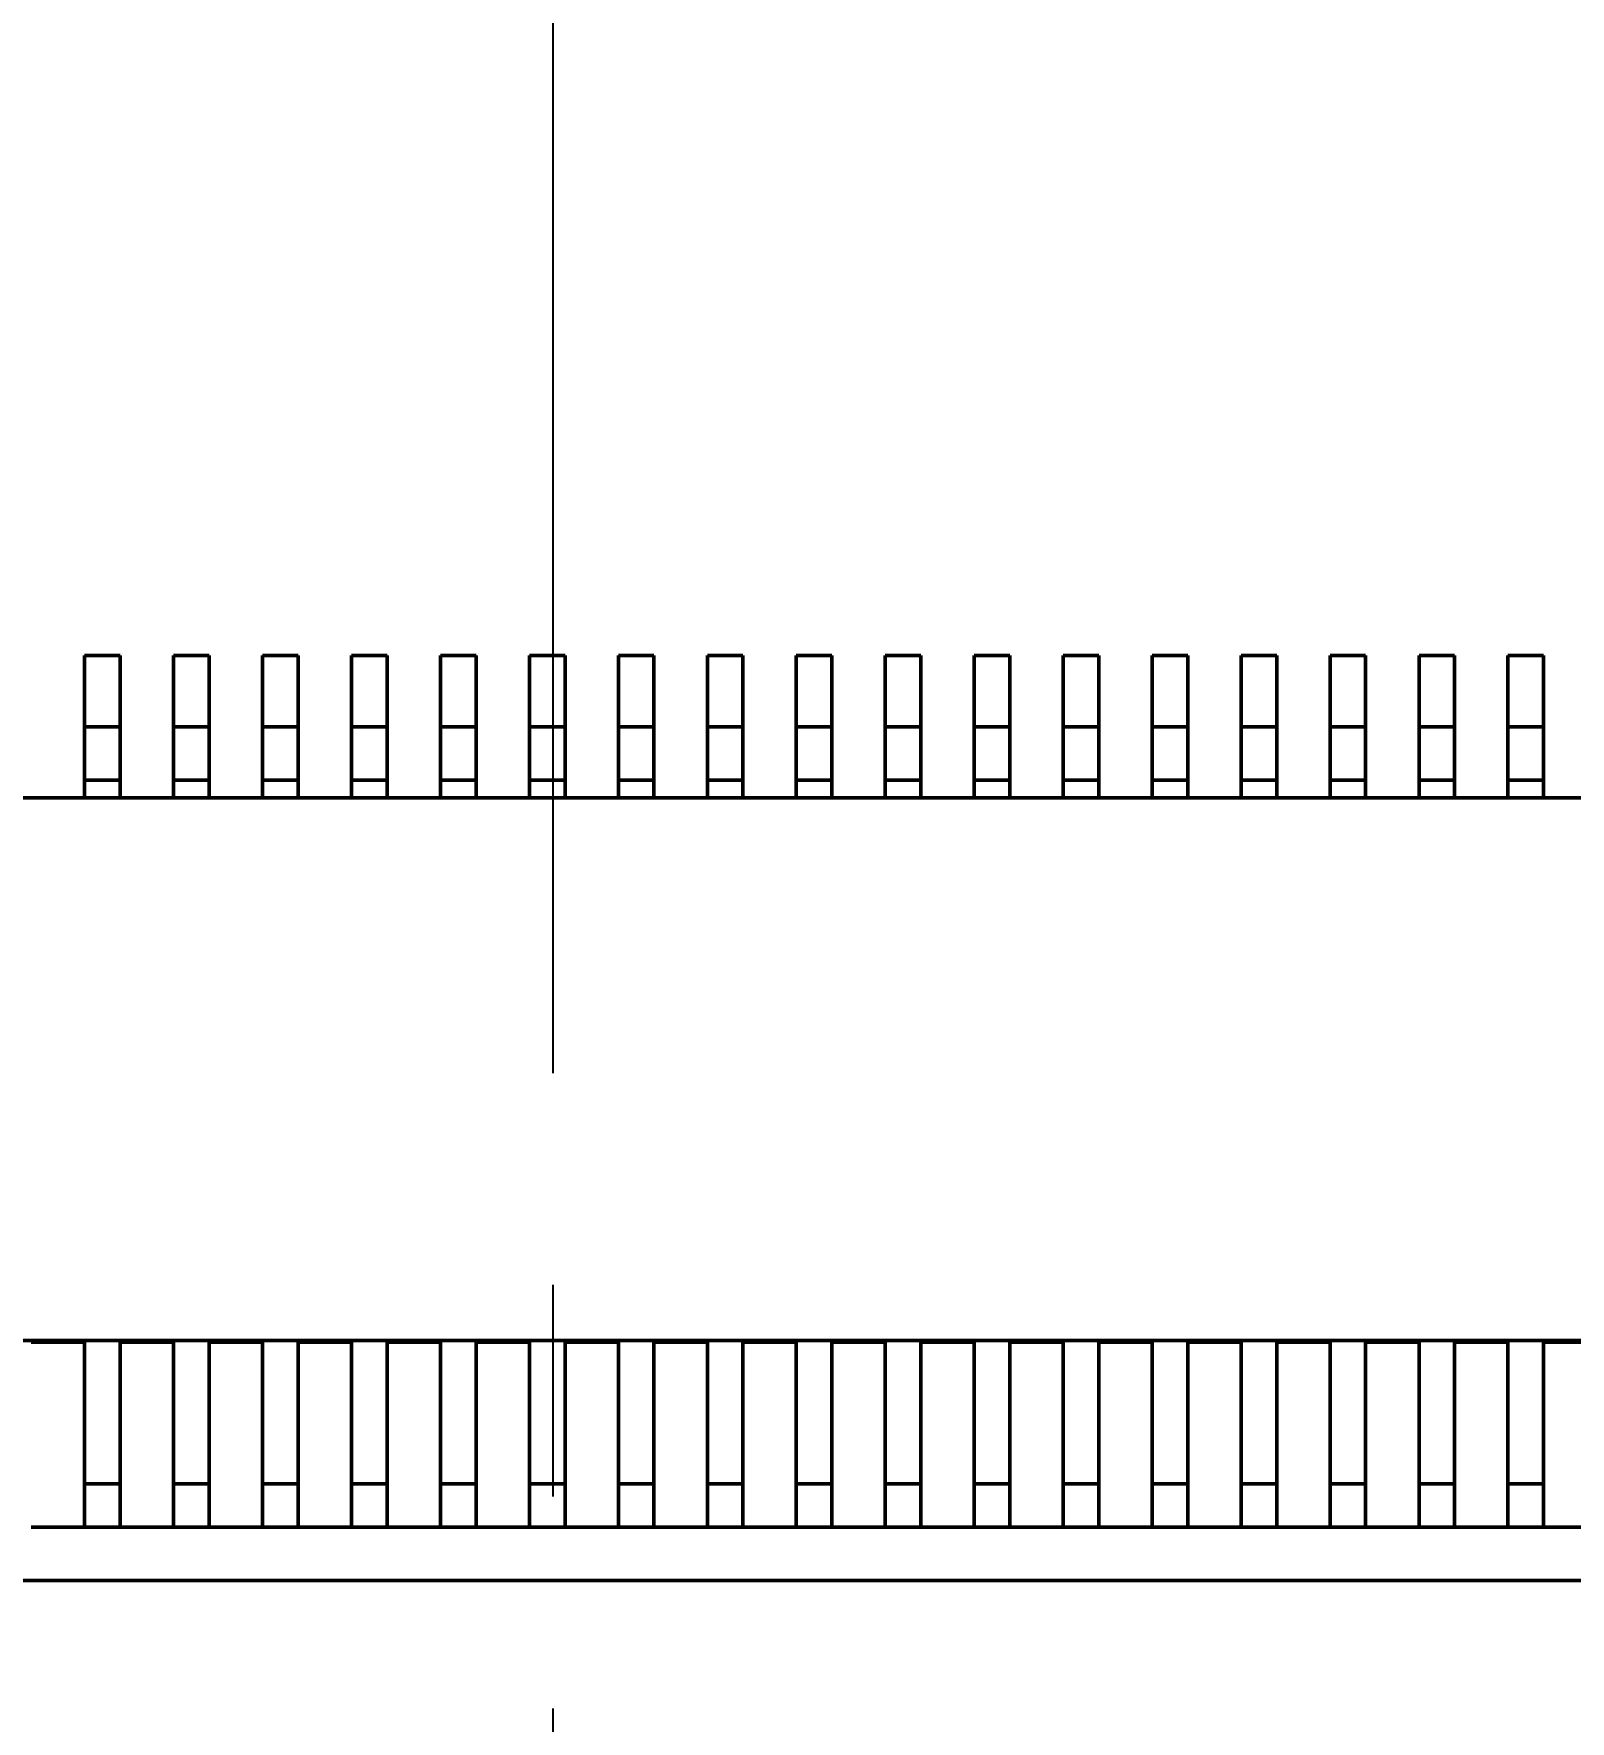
# Model space of a CAD drawing. Header units: millimetres. Extents: x 71 to 428, y 120 to 295.
# Drawn here: x 351.98 to 360.61, y 187.79 to 197.28 of the extents above; entities that cross this region are included whole.
import ezdxf

# ---------------------------------------------------------------- set-up
doc = ezdxf.new("R2010")
doc.units = ezdxf.units.MM
doc.header["$LTSCALE"] = 0.75
doc.linetypes.add('CENTER', pattern=[50.8, 31.75, -6.35, 6.35, -6.35])
doc.layers.add('Dim', color=3, linetype='Continuous', lineweight=25)
doc.layers.add('Visible', color=7, linetype='Continuous', lineweight=50)
doc.layers.add('尺寸标注', color=3, linetype='Continuous')
doc.styles.get("Standard").update_dxf_attribs({"font": 'arial.ttf'})
doc.dimstyles.new('Dim-ISO-25', dxfattribs={"dimtxt": 3.5, "dimasz": 3.5, "dimexe": 2.1, "dimexo": 2.1, "dimgap": 1.4, "dimtad": 1, "dimzin": 12, "dimdsep": 46, "dimtxsty": 'Standard', "dimcen": 0, "dimazin": 3, "dimtp": 0.1, "dimtm": 0.1, "dimtfac": 0.714286, "dimtmove": 0, "dimatfit": 3, "dimfxl": 1, "dimtzin": 12, "dimarcsym": 0})

# ---------------------------------------------------------------- blocks, each defined once
blk = doc.blocks.new('*D125')
at = {"color": 0, "linetype": 'ByBlock', "lineweight": -2}
for p, q in [((321.8957, 188.2981), (321.8957, 127.4011)), ((354.8964, 148.7044), (354.8964, 127.4011)), ((321.8957, 129.5011), (354.8964, 129.5011))]:
    blk.add_line(p, q, dxfattribs=at)
at = {"color": 0, "linetype": 'ByBlock'}
for points in [[(321.8957, 129.5011), (325.3957, 128.9177), (325.3957, 130.0844)], [(354.8964, 129.5011), (351.3964, 128.9177), (351.3964, 130.0844)]]:
    blk.add_solid(points, dxfattribs=at)
at = {"layer": 'Defpoints', "color": 0, "linetype": 'ByBlock'}
for p in [(321.8957, 190.3981), (354.8964, 150.8044)]:
    blk.add_point(p, dxfattribs=at)
at = {"color": 0, "linetype": 'ByBlock', "lineweight": -2, "insert": (338.396, 132.6893), "char_height": 3.5, "attachment_point": 5}
blk.add_mtext('\\A0;33', dxfattribs=at)
blk = doc.blocks.new('*D123')
at = {"color": 0, "linetype": 'ByBlock', "lineweight": -2}
for p, q in [((387.8972, 188.3031), (387.8972, 127.4011)), ((354.8964, 148.7044), (354.8964, 127.4011)), ((387.8972, 129.5011), (354.8964, 129.5011))]:
    blk.add_line(p, q, dxfattribs=at)
at = {"color": 0, "linetype": 'ByBlock'}
for points in [[(354.8964, 129.5011), (358.3964, 130.0844), (358.3964, 128.9177)], [(387.8972, 129.5011), (384.3972, 130.0844), (384.3972, 128.9177)]]:
    blk.add_solid(points, dxfattribs=at)
at = {"layer": 'Defpoints', "color": 0, "linetype": 'ByBlock'}
for p in [(387.8972, 190.4031), (354.8964, 150.8044)]:
    blk.add_point(p, dxfattribs=at)
at = {"color": 0, "linetype": 'ByBlock', "lineweight": -2, "insert": (371.3968, 132.6893), "char_height": 3.5, "attachment_point": 5}
blk.add_mtext('\\A0;33', dxfattribs=at)
blk = doc.blocks.new('*D127')
at = {"color": 0, "linetype": 'ByBlock', "lineweight": -2}
for p, q in [((318.3964, 202.3936), (318.3964, 119.8711)), ((354.8964, 148.7044), (354.8964, 119.8711)), ((318.3964, 121.9711), (354.8964, 121.9711))]:
    blk.add_line(p, q, dxfattribs=at)
at = {"color": 0, "linetype": 'ByBlock'}
for points in [[(318.3964, 121.9711), (321.8964, 121.3878), (321.8964, 122.5544)], [(354.8964, 121.9711), (351.3964, 121.3878), (351.3964, 122.5544)]]:
    blk.add_solid(points, dxfattribs=at)
at = {"layer": 'Defpoints', "color": 0, "linetype": 'ByBlock'}
for p in [(318.3964, 204.4936), (354.8964, 150.8044)]:
    blk.add_point(p, dxfattribs=at)
at = {"color": 0, "linetype": 'ByBlock', "lineweight": -2, "insert": (336.6464, 125.1593), "char_height": 3.5, "attachment_point": 5}
blk.add_mtext('\\A0;36.5', dxfattribs=at)
blk = doc.blocks.new('*D122')
at = {"color": 0, "linetype": 'ByBlock', "lineweight": -2}
for p, q in [((391.3964, 202.3983), (391.3964, 119.8711)), ((354.8964, 148.7044), (354.8964, 119.8711)), ((391.3964, 121.9711), (354.8964, 121.9711))]:
    blk.add_line(p, q, dxfattribs=at)
at = {"color": 0, "linetype": 'ByBlock'}
for points in [[(354.8964, 121.9711), (358.3964, 122.5544), (358.3964, 121.3878)], [(391.3964, 121.9711), (387.8964, 122.5544), (387.8964, 121.3878)]]:
    blk.add_solid(points, dxfattribs=at)
at = {"layer": 'Defpoints', "color": 0, "linetype": 'ByBlock'}
for p in [(391.3964, 204.4983), (354.8964, 150.8044)]:
    blk.add_point(p, dxfattribs=at)
at = {"color": 0, "linetype": 'ByBlock', "lineweight": -2, "insert": (373.1464, 125.1593), "char_height": 3.5, "attachment_point": 5}
blk.add_mtext('\\A0;36.5', dxfattribs=at)

msp = doc.modelspace()

# ---------------------------------------------------------------- linework, layer by layer
at = {"color": 6, "linetype": 'CENTER', "ltscale": 0.25}
msp.add_line((354.8964, 143.8125), (354.8964, 257.7295), dxfattribs=at)
at = {"layer": 'Visible'}
for p, q in [((352.2625, 193.7022), (352.2625, 193.7849)), ((352.2625, 193.7849), (352.4625, 193.7849)), ((352.4625, 193.7849), (352.4625, 193.7022)), ((352.7625, 193.7022), (352.7625, 193.7849)), ((352.7625, 193.7849), (352.9625, 193.7849)), ((352.9625, 193.7849), (352.9625, 193.7022)), ((353.2625, 193.7022), (353.2625, 193.7849)), ((353.2625, 193.7849), (353.4625, 193.7849)), ((353.4625, 193.7849), (353.4625, 193.7022)), ((353.7625, 193.7022), (353.7625, 193.7849)), ((353.7625, 193.7849), (353.9625, 193.7849)), ((353.9625, 193.7849), (353.9625, 193.7022)), ((354.2625, 193.7022), (354.2625, 193.7849)), ((354.2625, 193.7849), (354.4625, 193.7849)), ((354.4625, 193.7849), (354.4625, 193.7022)), ((354.7625, 193.7022), (354.7625, 193.7849)), ((354.7625, 193.7849), (354.9625, 193.7849)), ((354.9625, 193.7849), (354.9625, 193.7022)), ((355.2625, 193.7022), (355.2625, 193.7849)), ((355.2625, 193.7849), (355.4625, 193.7849)), ((355.4625, 193.7849), (355.4625, 193.7022)), ((355.7625, 193.7022), (355.7625, 193.7849)), ((355.7625, 193.7849), (355.9625, 193.7849)), ((355.9625, 193.7849), (355.9625, 193.7022)), ((356.2625, 193.7022), (356.2625, 193.7849)), ((356.2625, 193.7849), (356.4625, 193.7849)), ((356.4625, 193.7849), (356.4625, 193.7022)), ((356.7625, 193.7022), (356.7625, 193.7849)), ((356.7625, 193.7849), (356.9625, 193.7849)), ((356.9625, 193.7849), (356.9625, 193.7022)), ((357.2625, 193.7022), (357.2625, 193.7849)), ((357.2625, 193.7849), (357.4625, 193.7849)), ((357.4625, 193.7849), (357.4625, 193.7022)), ((357.7625, 193.7022), (357.7625, 193.7849)), ((357.7625, 193.7849), (357.9625, 193.7849)), ((357.9625, 193.7849), (357.9625, 193.7022)), ((358.2625, 193.7022), (358.2625, 193.7849)), ((358.2625, 193.7849), (358.4625, 193.7849)), ((358.4625, 193.7849), (358.4625, 193.7022)), ((358.7625, 193.7022), (358.7625, 193.7849)), ((358.7625, 193.7849), (358.9625, 193.7849)), ((358.9625, 193.7849), (358.9625, 193.7022)), ((359.2625, 193.7022), (359.2625, 193.7849)), ((359.2625, 193.7849), (359.4625, 193.7849)), ((359.4625, 193.7849), (359.4625, 193.7022)), ((359.7625, 193.7022), (359.7625, 193.7849)), ((359.7625, 193.7849), (359.9625, 193.7849)), ((359.9625, 193.7849), (359.9625, 193.7022)), ((360.2625, 193.7022), (360.2625, 193.7849)), ((360.2625, 193.7849), (360.4625, 193.7849)), ((360.4625, 193.7849), (360.4625, 193.7022)), ((352.2625, 193.7022), (352.2625, 193.3849)), ((352.4625, 193.3849), (352.4625, 193.7022)), ((352.7625, 193.7022), (352.7625, 193.3849)), ((352.9625, 193.3849), (352.9625, 193.7022)), ((353.2625, 193.7022), (353.2625, 193.3849)), ((353.4625, 193.3849), (353.4625, 193.7022)), ((353.7625, 193.7022), (353.7625, 193.3849)), ((353.9625, 193.3849), (353.9625, 193.7022)), ((354.2625, 193.7022), (354.2625, 193.3849)), ((354.4625, 193.3849), (354.4625, 193.7022)), ((354.7625, 193.7022), (354.7625, 193.3849)), ((354.9625, 193.3849), (354.9625, 193.7022)), ((355.2625, 193.7022), (355.2625, 193.3849)), ((355.4625, 193.3849), (355.4625, 193.7022)), ((355.7625, 193.7022), (355.7625, 193.3849)), ((355.9625, 193.3849), (355.9625, 193.7022)), ((356.2625, 193.7022), (356.2625, 193.3849)), ((356.4625, 193.3849), (356.4625, 193.7022)), ((356.7625, 193.7022), (356.7625, 193.3849)), ((356.9625, 193.3849), (356.9625, 193.7022)), ((357.2625, 193.7022), (357.2625, 193.3849)), ((357.4625, 193.3849), (357.4625, 193.7022)), ((357.7625, 193.7022), (357.7625, 193.3849)), ((357.9625, 193.3849), (357.9625, 193.7022)), ((358.2625, 193.7022), (358.2625, 193.3849)), ((358.4625, 193.3849), (358.4625, 193.7022)), ((358.7625, 193.7022), (358.7625, 193.3849)), ((358.9625, 193.3849), (358.9625, 193.7022)), ((359.2625, 193.7022), (359.2625, 193.3849)), ((359.4625, 193.3849), (359.4625, 193.7022)), ((359.7625, 193.7022), (359.7625, 193.3849)), ((359.9625, 193.3849), (359.9625, 193.7022)), ((360.2625, 193.7022), (360.2625, 193.3849)), ((360.4625, 193.3849), (360.4625, 193.7022)), ((352.2625, 193.3849), (352.2625, 193.0849)), ((352.2625, 193.3849), (352.4625, 193.3849)), ((352.4625, 193.0849), (352.4625, 193.3849)), ((352.7625, 193.3849), (352.7625, 193.0849)), ((352.7625, 193.3849), (352.9625, 193.3849)), ((352.9625, 193.0849), (352.9625, 193.3849)), ((353.2625, 193.3849), (353.2625, 193.0849)), ((353.2625, 193.3849), (353.4625, 193.3849)), ((353.4625, 193.0849), (353.4625, 193.3849)), ((353.7625, 193.3849), (353.7625, 193.0849)), ((353.7625, 193.3849), (353.9625, 193.3849)), ((353.9625, 193.0849), (353.9625, 193.3849)), ((354.2625, 193.3849), (354.2625, 193.0849)), ((354.2625, 193.3849), (354.4625, 193.3849)), ((354.4625, 193.0849), (354.4625, 193.3849)), ((354.7625, 193.3849), (354.7625, 193.0849)), ((354.7625, 193.3849), (354.9625, 193.3849)), ((354.9625, 193.0849), (354.9625, 193.3849)), ((355.2625, 193.3849), (355.2625, 193.0849)), ((355.2625, 193.3849), (355.4625, 193.3849)), ((355.4625, 193.0849), (355.4625, 193.3849)), ((355.7625, 193.3849), (355.7625, 193.0849)), ((355.7625, 193.3849), (355.9625, 193.3849)), ((355.9625, 193.0849), (355.9625, 193.3849)), ((356.2625, 193.3849), (356.2625, 193.0849)), ((356.2625, 193.3849), (356.4625, 193.3849)), ((356.4625, 193.0849), (356.4625, 193.3849)), ((356.7625, 193.3849), (356.7625, 193.0849)), ((356.7625, 193.3849), (356.9625, 193.3849)), ((356.9625, 193.0849), (356.9625, 193.3849)), ((357.2625, 193.3849), (357.2625, 193.0849)), ((357.2625, 193.3849), (357.4625, 193.3849)), ((357.4625, 193.0849), (357.4625, 193.3849)), ((357.7625, 193.3849), (357.7625, 193.0849)), ((357.7625, 193.3849), (357.9625, 193.3849)), ((357.9625, 193.0849), (357.9625, 193.3849)), ((358.2625, 193.3849), (358.2625, 193.0849)), ((358.2625, 193.3849), (358.4625, 193.3849)), ((358.4625, 193.0849), (358.4625, 193.3849)), ((358.7625, 193.3849), (358.7625, 193.0849)), ((358.7625, 193.3849), (358.9625, 193.3849)), ((358.9625, 193.0849), (358.9625, 193.3849)), ((359.2625, 193.3849), (359.2625, 193.0849)), ((359.2625, 193.3849), (359.4625, 193.3849)), ((359.4625, 193.0849), (359.4625, 193.3849)), ((359.7625, 193.3849), (359.7625, 193.0849)), ((359.7625, 193.3849), (359.9625, 193.3849)), ((359.9625, 193.0849), (359.9625, 193.3849)), ((360.2625, 193.3849), (360.2625, 193.0849)), ((360.2625, 193.3849), (360.4625, 193.3849)), ((360.4625, 193.0849), (360.4625, 193.3849)), ((352.2625, 193.0849), (352.2625, 192.9849)), ((352.2625, 193.0849), (352.4625, 193.0849)), ((352.4625, 193.0849), (352.4625, 192.9849)), ((352.7625, 193.0849), (352.7625, 192.9849)), ((352.7625, 193.0849), (352.9625, 193.0849)), ((352.9625, 193.0849), (352.9625, 192.9849)), ((353.2625, 193.0849), (353.2625, 192.9849)), ((353.2625, 193.0849), (353.4625, 193.0849)), ((353.4625, 193.0849), (353.4625, 192.9849)), ((353.7625, 193.0849), (353.7625, 192.9849)), ((353.7625, 193.0849), (353.9625, 193.0849)), ((353.9625, 193.0849), (353.9625, 192.9849)), ((354.2625, 193.0849), (354.2625, 192.9849)), ((354.2625, 193.0849), (354.4625, 193.0849)), ((354.4625, 193.0849), (354.4625, 192.9849)), ((354.7625, 193.0849), (354.7625, 192.9849)), ((354.7625, 193.0849), (354.9625, 193.0849)), ((354.9625, 193.0849), (354.9625, 192.9849)), ((355.2625, 193.0849), (355.2625, 192.9849)), ((355.2625, 193.0849), (355.4625, 193.0849)), ((355.4625, 193.0849), (355.4625, 192.9849)), ((355.7625, 193.0849), (355.7625, 192.9849)), ((355.7625, 193.0849), (355.9625, 193.0849)), ((355.9625, 193.0849), (355.9625, 192.9849)), ((356.2625, 193.0849), (356.2625, 192.9849)), ((356.2625, 193.0849), (356.4625, 193.0849)), ((356.4625, 193.0849), (356.4625, 192.9849)), ((356.7625, 193.0849), (356.7625, 192.9849)), ((356.7625, 193.0849), (356.9625, 193.0849)), ((356.9625, 193.0849), (356.9625, 192.9849)), ((357.2625, 193.0849), (357.2625, 192.9849)), ((357.2625, 193.0849), (357.4625, 193.0849)), ((357.4625, 193.0849), (357.4625, 192.9849)), ((357.7625, 193.0849), (357.7625, 192.9849)), ((357.7625, 193.0849), (357.9625, 193.0849)), ((357.9625, 193.0849), (357.9625, 192.9849)), ((358.2625, 193.0849), (358.2625, 192.9849)), ((358.2625, 193.0849), (358.4625, 193.0849)), ((358.4625, 193.0849), (358.4625, 192.9849)), ((358.7625, 193.0849), (358.7625, 192.9849)), ((358.7625, 193.0849), (358.9625, 193.0849)), ((358.9625, 193.0849), (358.9625, 192.9849)), ((359.2625, 193.0849), (359.2625, 192.9849)), ((359.2625, 193.0849), (359.4625, 193.0849)), ((359.4625, 193.0849), (359.4625, 192.9849)), ((359.7625, 193.0849), (359.7625, 192.9849)), ((359.7625, 193.0849), (359.9625, 193.0849)), ((359.9625, 193.0849), (359.9625, 192.9849)), ((360.2625, 193.0849), (360.2625, 192.9849)), ((360.2625, 193.0849), (360.4625, 193.0849)), ((360.4625, 193.0849), (360.4625, 192.9849)), ((366.6125, 192.9849), (342.6125, 192.9848)), ((364.9625, 189.9349), (344.2625, 189.9349)), ((351.9625, 189.9249), (352.2625, 189.9249)), ((352.2625, 189.9349), (352.2625, 189.128)), ((352.4625, 189.9349), (352.4625, 189.128)), ((352.4625, 189.9249), (352.7625, 189.9249)), ((352.7625, 189.9349), (352.7625, 189.128)), ((352.9625, 189.9349), (352.9625, 189.128)), ((352.9625, 189.9249), (353.2625, 189.9249)), ((353.2625, 189.9349), (353.2625, 189.128)), ((353.4625, 189.9349), (353.4625, 189.128)), ((353.4625, 189.9249), (353.7625, 189.9249)), ((353.7625, 189.9349), (353.7625, 189.128)), ((353.9625, 189.9349), (353.9625, 189.128)), ((353.9625, 189.9249), (354.2625, 189.9249)), ((354.2625, 189.9349), (354.2625, 189.128)), ((354.4625, 189.9349), (354.4625, 189.128)), ((354.4625, 189.9249), (354.7625, 189.9249)), ((354.7625, 189.9349), (354.7625, 189.128)), ((354.9625, 189.9349), (354.9625, 189.128)), ((354.9625, 189.9249), (355.2625, 189.9249)), ((355.2625, 189.9349), (355.2625, 189.128)), ((355.4625, 189.9349), (355.4625, 189.128)), ((355.4625, 189.9249), (355.7625, 189.9249)), ((355.7625, 189.9349), (355.7625, 189.128)), ((355.9625, 189.9349), (355.9625, 189.128)), ((355.9625, 189.9249), (356.2625, 189.9249)), ((356.2625, 189.9349), (356.2625, 189.128)), ((356.4625, 189.9349), (356.4625, 189.128)), ((356.4625, 189.9249), (356.7625, 189.9249)), ((356.7625, 189.9349), (356.7625, 189.128)), ((356.9625, 189.9349), (356.9625, 189.128)), ((356.9625, 189.9249), (357.2625, 189.9249)), ((357.2625, 189.9349), (357.2625, 189.128)), ((357.4625, 189.9349), (357.4625, 189.128)), ((357.4625, 189.9249), (357.7625, 189.9249)), ((357.7625, 189.9349), (357.7625, 189.128)), ((357.9625, 189.9349), (357.9625, 189.128)), ((357.9625, 189.9249), (358.2625, 189.9249)), ((358.2625, 189.9349), (358.2625, 189.128)), ((358.4625, 189.9349), (358.4625, 189.128)), ((358.4625, 189.9249), (358.7625, 189.9249)), ((358.7625, 189.9349), (358.7625, 189.128)), ((358.9625, 189.9349), (358.9625, 189.128)), ((358.9625, 189.9249), (359.2625, 189.9249)), ((359.2625, 189.9349), (359.2625, 189.128)), ((359.4625, 189.9349), (359.4625, 189.128)), ((359.4625, 189.9249), (359.7625, 189.9249)), ((359.7625, 189.9349), (359.7625, 189.128)), ((359.9625, 189.9349), (359.9625, 189.128)), ((359.9625, 189.9249), (360.2625, 189.9249)), ((360.2625, 189.9349), (360.2625, 189.128)), ((360.4625, 189.9349), (360.4625, 189.128)), ((360.4625, 189.9249), (360.7625, 189.9249)), ((352.2625, 189.128), (352.4625, 189.128)), ((352.2625, 189.128), (352.2625, 188.8849)), ((352.4625, 188.8849), (352.4625, 189.128)), ((352.7625, 189.128), (352.9625, 189.128)), ((352.7625, 189.128), (352.7625, 188.8849)), ((352.9625, 188.8849), (352.9625, 189.128)), ((353.2625, 189.128), (353.4625, 189.128)), ((353.2625, 189.128), (353.2625, 188.8849)), ((353.4625, 188.8849), (353.4625, 189.128)), ((353.7625, 189.128), (353.9625, 189.128)), ((353.7625, 189.128), (353.7625, 188.8849)), ((353.9625, 188.8849), (353.9625, 189.128)), ((354.2625, 189.128), (354.4625, 189.128)), ((354.2625, 189.128), (354.2625, 188.8849)), ((354.4625, 188.8849), (354.4625, 189.128)), ((354.7625, 189.128), (354.9625, 189.128)), ((354.7625, 189.128), (354.7625, 188.8849)), ((354.9625, 188.8849), (354.9625, 189.128)), ((355.2625, 189.128), (355.4625, 189.128)), ((355.2625, 189.128), (355.2625, 188.8849)), ((355.4625, 188.8849), (355.4625, 189.128)), ((355.7625, 189.128), (355.9625, 189.128)), ((355.7625, 189.128), (355.7625, 188.8849)), ((355.9625, 188.8849), (355.9625, 189.128)), ((356.2625, 189.128), (356.4625, 189.128)), ((356.2625, 189.128), (356.2625, 188.8849)), ((356.4625, 188.8849), (356.4625, 189.128)), ((356.7625, 189.128), (356.9625, 189.128)), ((356.7625, 189.128), (356.7625, 188.8849)), ((356.9625, 188.8849), (356.9625, 189.128)), ((357.2625, 189.128), (357.4625, 189.128)), ((357.2625, 189.128), (357.2625, 188.8849)), ((357.4625, 188.8849), (357.4625, 189.128)), ((357.7625, 189.128), (357.9625, 189.128)), ((357.7625, 189.128), (357.7625, 188.8849)), ((357.9625, 188.8849), (357.9625, 189.128)), ((358.2625, 189.128), (358.4625, 189.128)), ((358.2625, 189.128), (358.2625, 188.8849)), ((358.4625, 188.8849), (358.4625, 189.128)), ((358.7625, 189.128), (358.9625, 189.128)), ((358.7625, 189.128), (358.7625, 188.8849)), ((358.9625, 188.8849), (358.9625, 189.128)), ((359.2625, 189.128), (359.4625, 189.128)), ((359.2625, 189.128), (359.2625, 188.8849)), ((359.4625, 188.8849), (359.4625, 189.128)), ((359.7625, 189.128), (359.9625, 189.128)), ((359.7625, 189.128), (359.7625, 188.8849)), ((359.9625, 188.8849), (359.9625, 189.128)), ((360.2625, 189.128), (360.4625, 189.128)), ((360.2625, 189.128), (360.2625, 188.8849)), ((360.4625, 188.8849), (360.4625, 189.128)), ((352.2625, 188.8849), (351.9625, 188.8849)), ((352.2625, 188.8849), (352.4625, 188.8849)), ((352.7625, 188.8849), (352.4625, 188.8849)), ((352.7625, 188.8849), (352.9625, 188.8849)), ((353.2625, 188.8849), (352.9625, 188.8849)), ((353.2625, 188.8849), (353.4625, 188.8849)), ((353.7625, 188.8849), (353.4625, 188.8849)), ((353.7625, 188.8849), (353.9625, 188.8849)), ((354.2625, 188.8849), (353.9625, 188.8849)), ((354.2625, 188.8849), (354.4625, 188.8849)), ((354.7625, 188.8849), (354.4625, 188.8849)), ((354.7625, 188.8849), (354.9625, 188.8849)), ((355.2625, 188.8849), (354.9625, 188.8849)), ((355.2625, 188.8849), (355.4625, 188.8849)), ((355.7625, 188.8849), (355.4625, 188.8849)), ((355.7625, 188.8849), (355.9625, 188.8849)), ((356.2625, 188.8849), (355.9625, 188.8849)), ((356.2625, 188.8849), (356.4625, 188.8849)), ((356.7625, 188.8849), (356.4625, 188.8849)), ((356.7625, 188.8849), (356.9625, 188.8849)), ((357.2625, 188.8849), (356.9625, 188.8849)), ((357.2625, 188.8849), (357.4625, 188.8849)), ((357.7625, 188.8849), (357.4625, 188.8849)), ((357.7625, 188.8849), (357.9625, 188.8849)), ((358.2625, 188.8849), (357.9625, 188.8849)), ((358.2625, 188.8849), (358.4625, 188.8849)), ((358.7625, 188.8849), (358.4625, 188.8849)), ((358.7625, 188.8849), (358.9625, 188.8849)), ((359.2625, 188.8849), (358.9625, 188.8849)), ((359.2625, 188.8849), (359.4625, 188.8849)), ((359.7625, 188.8849), (359.4625, 188.8849)), ((359.7625, 188.8849), (359.9625, 188.8849)), ((360.2625, 188.8849), (359.9625, 188.8849)), ((360.2625, 188.8849), (360.4625, 188.8849)), ((360.7625, 188.8849), (360.4625, 188.8849)), ((365.9525, 188.5849), (343.2725, 188.5848))]:
    msp.add_line(p, q, dxfattribs=at)
at = {"layer": 'Visible', "extrusion": (0, 0, -1)}
msp.add_circle((-354.8964, 204.496), 47.93, dxfattribs=at)

# ---------------------------------------------------------------- dimensions: what is measured, and where the dimension line sits
at = {"layer": 'Dim'}
for p1, picture, middle in [((318.3964, 204.4936), '*D127', (336.6464, 125.1593)), ((391.3964, 204.4983), '*D122', (373.1464, 125.1593))]:
    dim = msp.add_linear_dim(base=(354.8964, 121.9711), p1=p1, p2=(354.8964, 150.8044), dimstyle='Dim-ISO-25', dxfattribs=at)
    dim.commit()
    dim.dimension.update_dxf_attribs({"geometry": picture, "text_midpoint": middle})
at = {"layer": '尺寸标注'}
for p1, picture, middle in [((321.8957, 190.3981), '*D125', (338.396, 132.6893)), ((387.8972, 190.4031), '*D123', (371.3968, 132.6893))]:
    dim = msp.add_linear_dim(base=(354.8964, 129.5011), p1=p1, p2=(354.8964, 150.8044), dimstyle='Dim-ISO-25', dxfattribs=at)
    dim.commit()
    dim.dimension.update_dxf_attribs({"geometry": picture, "text_midpoint": middle})

doc.saveas('drawing.dxf')
